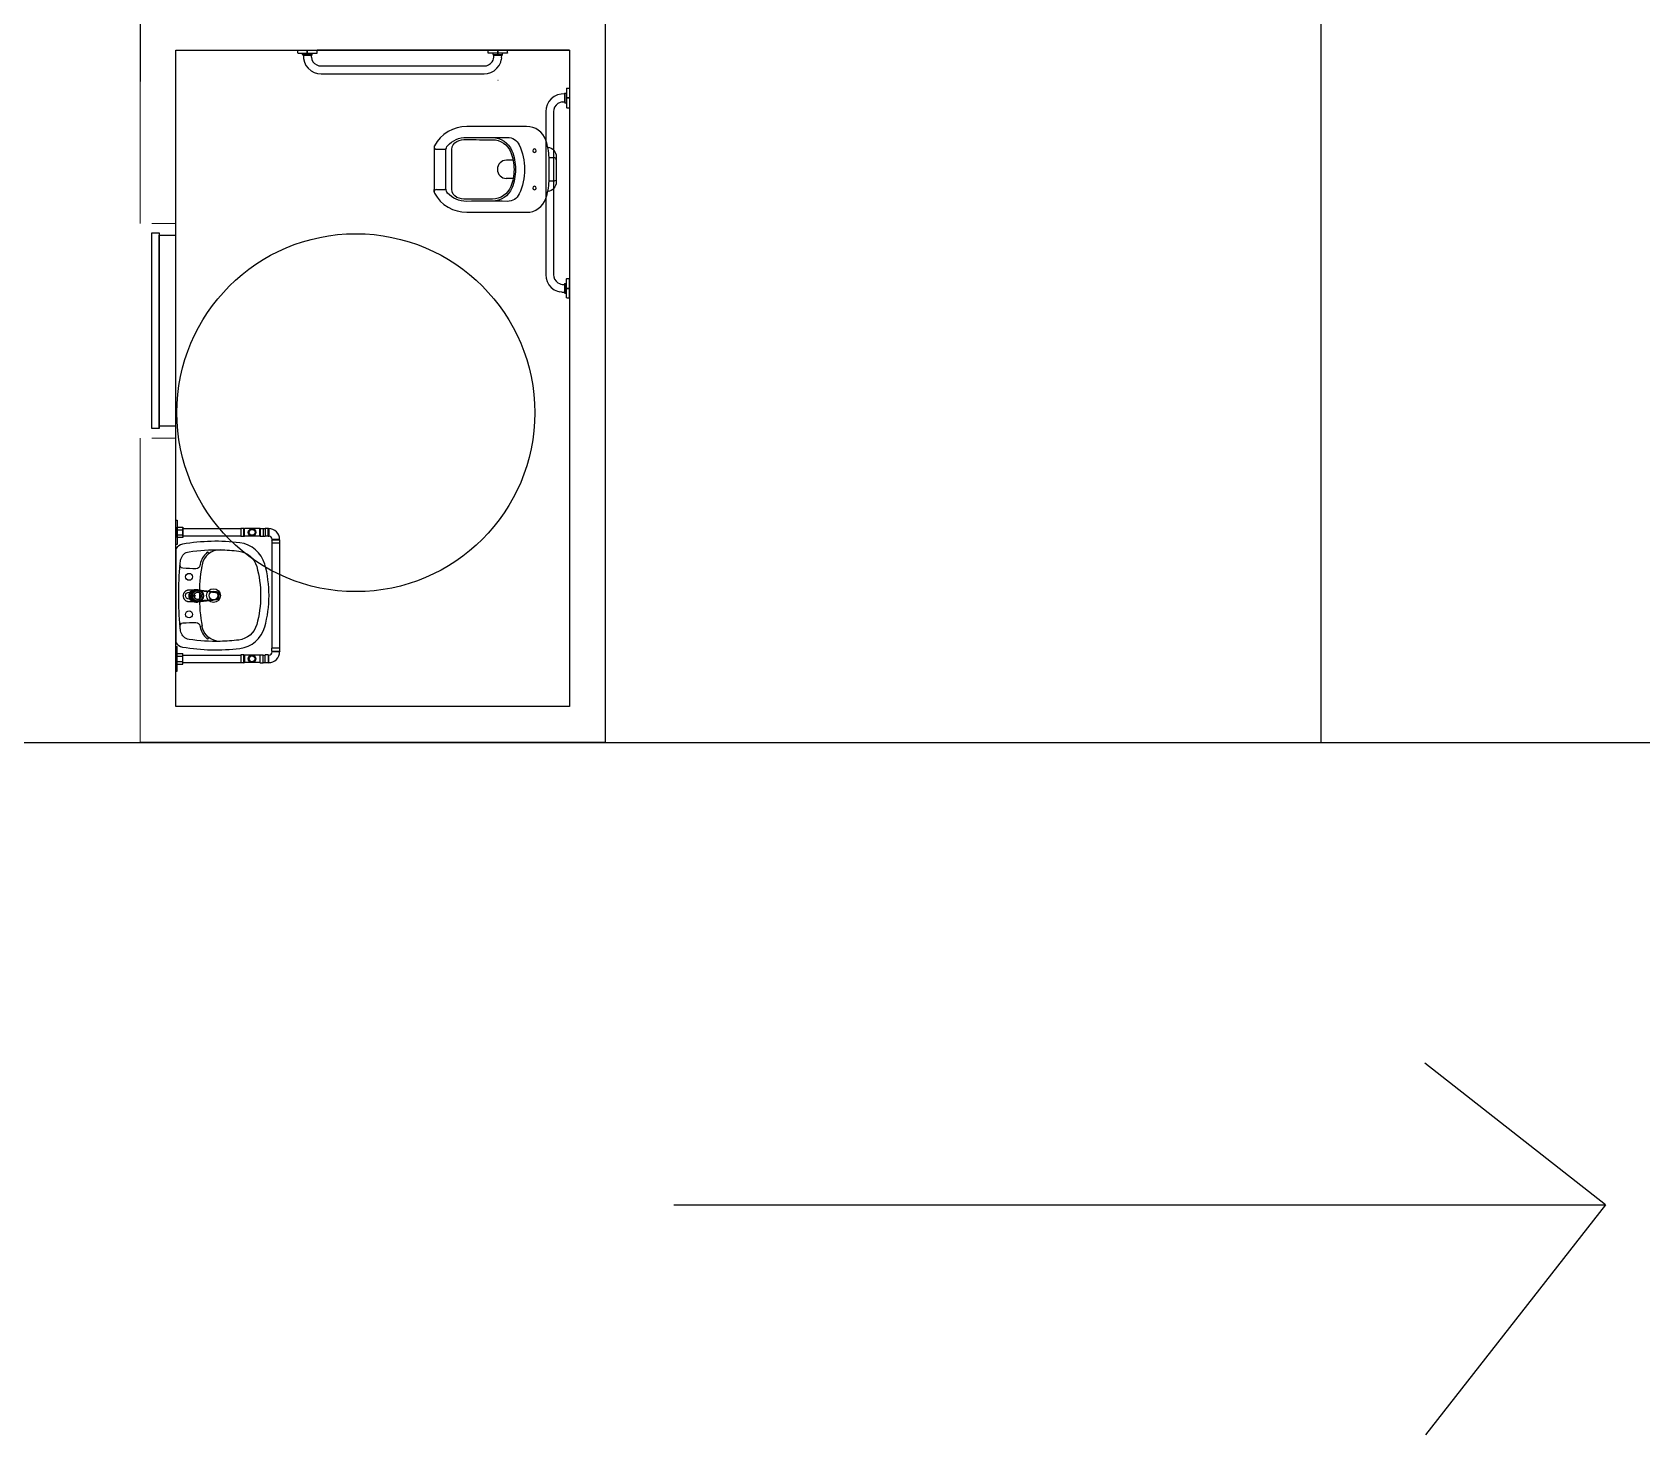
# Model space of a CAD drawing. Header units: inches. Extents: x -55 to 600, y -103 to 167.
# Drawn here: x 319.07 to 325.81, y 54.2 to 60.07 of the extents above; entities that cross this region are included whole.
import ezdxf

# ---------------------------------------------------------------- set-up
doc = ezdxf.new("R2010")
doc.units = ezdxf.units.IN
doc.header["$MEASUREMENT"] = 0
doc.linetypes.add('CONTINU', pattern=[0])
doc.layers.add('01', color=7, linetype='Continuous')

msp = doc.modelspace()

# ---------------------------------------------------------------- linework, layer by layer
for p, q in [((324.4672, 57.0985), (324.4672, 63.0509)), ((319.5172, 60.2809), (319.5172, 59.8685)), ((321.4672, 60.2809), (321.4672, 59.8685)), ((319.6672, 59.9997), (321.3172, 59.9997)), ((321.4672, 59.9997), (321.4674, 59.9997)), ((321.4672, 59.8685), (321.4672, 57.0985)), ((321.3172, 59.7185), (321.3172, 57.2485)), ((321.3172, 59.7185), (321.3172, 59.4685)), ((316.4707, 57.0985), (335.3284, 57.0985)), ((321.4672, 57.0985), (319.5172, 57.0985)), ((325.6596, 55.1605), (324.9019, 55.7539)), ((321.754, 55.1605), (325.6596, 55.1605)), ((325.6596, 55.1605), (324.9045, 54.1964))]:
    msp.add_line(p, q)
at = {"color": 0}
for p, q in [((319.6732, 57.9895), (319.6972, 57.9895)), ((319.6732, 57.9676), (319.6972, 57.9676)), ((319.9524, 57.9951), (319.9549, 57.9944)), ((319.9524, 57.9951), (319.9524, 57.962)), ((319.9525, 57.962), (319.9549, 57.9627)), ((320.0188, 57.9944), (319.9549, 57.9944)), ((319.9549, 57.9627), (319.9549, 57.9944)), ((320.0188, 57.9627), (319.9549, 57.9627)), ((320.0214, 57.9951), (320.0188, 57.9944)), ((320.0188, 57.9627), (320.0188, 57.9944)), ((320.0214, 57.962), (320.0188, 57.9627)), ((320.0214, 57.9951), (320.0334, 57.9951)), ((320.0214, 57.9951), (320.0214, 57.962)), ((320.0214, 57.962), (320.0334, 57.962)), ((320.0334, 57.9951), (320.0334, 57.962)), ((320.0334, 57.9944), (320.0424, 57.9944)), ((320.0334, 57.9627), (320.0424, 57.9627)), ((320.0424, 57.9951), (320.0424, 57.962)), ((320.0544, 57.9951), (320.0424, 57.9951)), ((320.0544, 57.962), (320.0424, 57.962)), ((320.0544, 57.962), (320.0544, 57.9951)), ((320.0544, 57.9951), (320.0569, 57.9944)), ((320.0544, 57.962), (320.0569, 57.9627)), ((320.0569, 57.9944), (320.0569, 57.9627)), ((320.0698, 57.9465), (320.0705, 57.9491)), ((320.1023, 57.9491), (320.0705, 57.9491)), ((320.1029, 57.9465), (320.1023, 57.9491)), ((319.6672, 57.5), (319.6732, 57.5)), ((319.6732, 57.397), (319.6732, 57.5)), ((320.1029, 57.4925), (320.0698, 57.4925)), ((320.0698, 57.4805), (320.0698, 57.4925)), ((320.0698, 57.4805), (320.1029, 57.4805)), ((320.0698, 57.4805), (320.0705, 57.478)), ((320.1023, 57.478), (320.0705, 57.478)), ((320.1029, 57.4805), (320.1023, 57.478)), ((320.1029, 57.4805), (320.1029, 57.4925)), ((319.6732, 57.4704), (319.6972, 57.4704)), ((319.6732, 57.4595), (319.6972, 57.4595)), ((319.6732, 57.4376), (319.6972, 57.4376)), ((319.6732, 57.4267), (319.6972, 57.4267)), ((319.6972, 57.4267), (319.6972, 57.4704)), ((319.6972, 57.4644), (319.9404, 57.4644)), ((319.6972, 57.4327), (319.9404, 57.4327)), ((319.9524, 57.4651), (319.9404, 57.4651)), ((319.9404, 57.4651), (319.9404, 57.432)), ((319.9524, 57.432), (319.9404, 57.432)), ((319.9524, 57.432), (319.9524, 57.4651)), ((319.9524, 57.432), (319.9549, 57.4327)), ((319.9525, 57.4651), (319.9549, 57.4644)), ((319.9549, 57.4644), (319.9549, 57.4327)), ((320.0188, 57.4644), (319.9549, 57.4644)), ((320.0188, 57.4327), (319.9549, 57.4327)), ((320.0214, 57.4651), (320.0188, 57.4644)), ((320.0188, 57.4644), (320.0188, 57.4327)), ((320.0214, 57.432), (320.0188, 57.4327)), ((320.0214, 57.432), (320.0214, 57.4651)), ((320.0214, 57.4651), (320.0334, 57.4651)), ((320.0214, 57.432), (320.0334, 57.432)), ((320.0334, 57.432), (320.0334, 57.4651)), ((320.0334, 57.4644), (320.0424, 57.4644)), ((320.0334, 57.4327), (320.0424, 57.4327)), ((320.0424, 57.432), (320.0424, 57.4651)), ((320.0544, 57.4651), (320.0424, 57.4651)), ((320.0544, 57.432), (320.0424, 57.432)), ((320.0544, 57.4651), (320.0544, 57.432)), ((320.0544, 57.4651), (320.0569, 57.4644)), ((320.0544, 57.432), (320.0569, 57.4327)), ((320.0569, 57.4327), (320.0569, 57.4644)), ((319.6672, 57.397), (319.6732, 57.397))]:
    msp.add_line(p, q, dxfattribs=at)
at = {"ltscale": 3}
msp.add_line((319.6672, 57.5), (319.6672, 57.397), dxfattribs=at)
at = {"linetype": 'CONTINU'}
for points in [[(320.1783, 59.9997), (320.2595, 59.9997)], [(320.1783, 59.9886), (320.1783, 59.9997)], [(320.1783, 59.9886), (320.1785, 59.9875)], [(320.1785, 59.9875), (320.1793, 59.9868)], [(320.1793, 59.9868), (320.1803, 59.9865)], [(320.1803, 59.9865), (320.2173, 59.9865)], [(320.1988, 59.9807), (320.1988, 59.9865)], [(320.1988, 59.9807), (320.2386, 59.9807)], [(320.1988, 59.9807), (320.1991, 59.9796)], [(320.1991, 59.9796), (320.1998, 59.9789)], [(320.1998, 59.9789), (320.2009, 59.9786)], [(320.2009, 59.9786), (320.2366, 59.9786)], [(320.2022, 59.9786), (320.2027, 59.9641)], [(320.2173, 59.9865), (320.2173, 59.9997)], [(320.2173, 59.9967), (320.2189, 59.9967)], [(320.2189, 59.9865), (320.2189, 59.9997)], [(320.2189, 59.9865), (320.2575, 59.9865)], [(320.2352, 59.9694), (320.2352, 59.9786)], [(320.2366, 59.9786), (320.2376, 59.9789)], [(320.2376, 59.9789), (320.2383, 59.9796)], [(320.2383, 59.9796), (320.2386, 59.9807)], [(320.2386, 59.9807), (320.2386, 59.9865)], [(320.2575, 59.9865), (320.2585, 59.9868)], [(320.2585, 59.9868), (320.2592, 59.9875)], [(320.2592, 59.9875), (320.2595, 59.9886)], [(321.3172, 59.9997), (320.2595, 59.9997)], [(320.2595, 59.9886), (320.2595, 59.9997)], [(320.9759, 59.9886), (320.9759, 59.9997)], [(320.9761, 59.9875), (320.9759, 59.9886)], [(320.9769, 59.9868), (320.9761, 59.9875)], [(320.9779, 59.9865), (320.9769, 59.9868)], [(321.0165, 59.9865), (320.9779, 59.9865)], [(320.9967, 59.9807), (320.9967, 59.9865)], [(320.9967, 59.9807), (321.0365, 59.9807)], [(320.9967, 59.9807), (320.997, 59.9796)], [(320.997, 59.9796), (320.9977, 59.9789)], [(320.9977, 59.9789), (320.9988, 59.9786)], [(320.9988, 59.9786), (321.0345, 59.9786)], [(321.0002, 59.9694), (321.0002, 59.9786)], [(321.0165, 59.9807), (321.0165, 59.9997)], [(321.018, 59.9967), (321.0165, 59.9967)], [(321.018, 59.9807), (321.018, 59.9997)], [(321.0551, 59.9865), (321.018, 59.9865)], [(321.0328, 59.9679), (321.0331, 59.9786)], [(321.0345, 59.9786), (321.0355, 59.9789)], [(321.0355, 59.9789), (321.0362, 59.9796)], [(321.0362, 59.9796), (321.0365, 59.9807)], [(321.0365, 59.9807), (321.0365, 59.9865)], [(321.0561, 59.9868), (321.0551, 59.9865)], [(321.0568, 59.9875), (321.0561, 59.9868)], [(321.0571, 59.9886), (321.0568, 59.9875)], [(321.0571, 59.9886), (321.0571, 59.9997)], [(320.2027, 59.9641), (320.2062, 59.9496)], [(320.2062, 59.9496), (320.2127, 59.9358)], [(320.2127, 59.9358), (320.2221, 59.9234)], [(320.2221, 59.9234), (320.2339, 59.9133)], [(320.2339, 59.9133), (320.2472, 59.906)], [(320.2352, 59.9694), (320.2374, 59.96)], [(320.2374, 59.96), (320.2421, 59.9509)], [(320.2421, 59.9509), (320.2491, 59.9432)], [(320.2472, 59.906), (320.2614, 59.9016)], [(320.2491, 59.9432), (320.2576, 59.9375)], [(320.2576, 59.9375), (320.2667, 59.9342)], [(320.2667, 59.9342), (320.2758, 59.9332)], [(320.2758, 59.9332), (320.9595, 59.9332)], [(320.9595, 59.9332), (320.9687, 59.9342)], [(320.9687, 59.9342), (320.9778, 59.9375)], [(320.974, 59.9016), (320.9881, 59.906)], [(320.9778, 59.9375), (320.9862, 59.9432)], [(320.9862, 59.9432), (320.9932, 59.9509)], [(320.9881, 59.906), (321.0015, 59.9133)], [(321.0015, 59.9133), (321.0133, 59.9234)], [(321.0133, 59.9234), (321.0227, 59.9358)], [(321.0227, 59.9358), (321.0292, 59.9496)], [(321.0292, 59.9496), (321.0315, 59.9593)], [(320.2614, 59.9016), (320.2758, 59.9002)], [(320.2758, 59.9002), (320.9595, 59.9002)], [(320.9595, 59.9002), (320.974, 59.9016)], [(321.018, 59.8716), (321.0165, 59.8716)], [(321.3043, 59.8386), (321.304, 59.8376)], [(321.3051, 59.8394), (321.3043, 59.8386)], [(321.3061, 59.8396), (321.3051, 59.8394)], [(321.3061, 59.8396), (321.3172, 59.8396)], [(321.3172, 59.8396), (321.3172, 59.7584)], [(321.2308, 59.784), (321.2235, 59.7707)], [(321.241, 59.7958), (321.2308, 59.784)], [(321.2533, 59.8052), (321.241, 59.7958)], [(321.2671, 59.8117), (321.2533, 59.8052)], [(321.2684, 59.7757), (321.2607, 59.7688)], [(321.2816, 59.8152), (321.2671, 59.8117)], [(321.2775, 59.7805), (321.2684, 59.7757)], [(321.2869, 59.7827), (321.2775, 59.7805)], [(321.2961, 59.8157), (321.2816, 59.8152)], [(321.2869, 59.7827), (321.2961, 59.7827)], [(321.2964, 59.8181), (321.2961, 59.817)], [(321.2961, 59.817), (321.2961, 59.7813)], [(321.2961, 59.7813), (321.2964, 59.7803)], [(321.2972, 59.8188), (321.2964, 59.8181)], [(321.2964, 59.7803), (321.2972, 59.7795)], [(321.2982, 59.8191), (321.2972, 59.8188)], [(321.2972, 59.7795), (321.2982, 59.7793)], [(321.2982, 59.8191), (321.2982, 59.7793)], [(321.2982, 59.8191), (321.304, 59.8191)], [(321.2982, 59.7793), (321.304, 59.7793)], [(321.304, 59.8376), (321.304, 59.8005)], [(321.304, 59.8005), (321.3172, 59.8005)], [(321.304, 59.799), (321.304, 59.7604)], [(321.304, 59.799), (321.3172, 59.799)], [(321.3142, 59.8005), (321.3142, 59.799)], [(321.2191, 59.7565), (321.2177, 59.742)], [(321.2177, 59.742), (321.2177, 59.0584)], [(321.2235, 59.7707), (321.2191, 59.7565)], [(321.2518, 59.7512), (321.2507, 59.742)], [(321.2507, 59.742), (321.2507, 59.0584)], [(321.255, 59.7603), (321.2518, 59.7512)], [(321.2607, 59.7688), (321.255, 59.7603)], [(321.304, 59.7604), (321.3043, 59.7594)], [(321.3043, 59.7594), (321.3051, 59.7587)], [(321.3051, 59.7587), (321.3061, 59.7584)], [(321.3061, 59.7584), (321.3172, 59.7584)], [(321.2177, 59.0584), (321.2191, 59.0439)], [(321.2191, 59.0439), (321.2235, 59.0298)], [(321.2235, 59.0298), (321.2308, 59.0164)], [(321.2507, 59.0584), (321.2518, 59.0492)], [(321.2518, 59.0492), (321.255, 59.0401)], [(321.255, 59.0401), (321.2607, 59.0317)], [(321.2607, 59.0317), (321.2684, 59.0247)], [(321.304, 59.04), (321.3043, 59.041)], [(321.304, 59.0014), (321.304, 59.04)], [(321.3043, 59.041), (321.3051, 59.0417)], [(321.3051, 59.0417), (321.3061, 59.042)], [(321.3061, 59.042), (321.3172, 59.042)], [(321.3172, 58.9608), (321.3172, 59.042)], [(321.2308, 59.0164), (321.241, 59.0046)], [(321.241, 59.0046), (321.2533, 58.9952)], [(321.2533, 58.9952), (321.2671, 58.9887)], [(321.2671, 58.9887), (321.2768, 58.9864)], [(321.2854, 58.9851), (321.2961, 58.9847)], [(321.2869, 59.0177), (321.2961, 59.0177)], [(321.2964, 59.0202), (321.2961, 59.0191)], [(321.2961, 59.0191), (321.2961, 58.9834)], [(321.2961, 58.9834), (321.2964, 58.9824)], [(321.2972, 59.0209), (321.2964, 59.0202)], [(321.2964, 58.9824), (321.2972, 58.9816)], [(321.2982, 59.0212), (321.2972, 59.0209)], [(321.2972, 58.9816), (321.2982, 58.9814)], [(321.2982, 59.0212), (321.2982, 58.9814)], [(321.2982, 59.0212), (321.304, 59.0212)], [(321.2982, 58.9814), (321.304, 58.9814)], [(321.304, 59.0014), (321.3172, 59.0014)], [(321.304, 58.9628), (321.304, 58.9999)], [(321.304, 58.9999), (321.3172, 58.9999)], [(321.3043, 58.9618), (321.304, 58.9628)], [(321.3051, 58.9611), (321.3043, 58.9618)], [(321.3142, 58.9999), (321.3142, 59.0014)], [(321.3061, 58.9608), (321.3051, 58.9611)], [(321.3061, 58.9608), (321.3172, 58.9608)], [(319.7557, 57.6867), (319.7268, 57.6867), (319.7214, 57.6868), (319.7209, 57.6868), (319.7161, 57.688), (319.7158, 57.6881), (319.7115, 57.6901), (319.7113, 57.6902), (319.708, 57.6925), (319.7071, 57.6934), (319.7053, 57.6952), (319.7035, 57.6973), (319.7031, 57.6979), (319.7014, 57.7008), (319.7009, 57.7019), (319.7002, 57.7036), (319.6993, 57.7066), (319.6992, 57.707), (319.6988, 57.7095), (319.6986, 57.7125), (319.6988, 57.7154), (319.6992, 57.7179), (319.6993, 57.7184), (319.7002, 57.7213), (319.7009, 57.723), (319.7014, 57.7242), (319.7031, 57.727), (319.7035, 57.7277), (319.7053, 57.7298), (319.7071, 57.7316), (319.708, 57.7325), (319.7113, 57.7348), (319.7115, 57.7349), (319.7158, 57.7369), (319.7161, 57.737), (319.7209, 57.7382), (319.7214, 57.7382), (319.7268, 57.7383), (319.7557, 57.7383)], [(319.7492, 57.6867), (319.7494, 57.6867), (319.7489, 57.6867), (319.7473, 57.6866), (319.7458, 57.6866), (319.7444, 57.6867), (319.7438, 57.6868), (319.7427, 57.6869), (319.7412, 57.6873), (319.7401, 57.6876), (319.7398, 57.6877), (319.739, 57.688), (319.7384, 57.6882), (319.7371, 57.6888), (319.736, 57.6893), (319.7358, 57.6894), (319.7347, 57.6901), (319.7345, 57.6902), (319.7337, 57.6908), (319.7323, 57.6918), (319.7316, 57.6924), (319.7306, 57.6934), (319.7298, 57.6942), (319.7291, 57.695), (319.7282, 57.6961), (319.7274, 57.6973), (319.7269, 57.6981), (319.7265, 57.6988), (319.7258, 57.7), (319.7249, 57.7019), (319.7248, 57.7021), (319.7245, 57.703), (319.7241, 57.7041), (319.7235, 57.7062), (319.7234, 57.707), (319.7233, 57.7076), (319.7231, 57.7083), (319.7229, 57.7104), (319.7228, 57.7125), (319.7229, 57.7146), (319.7231, 57.7167), (319.7233, 57.7173), (319.7234, 57.7179), (319.7235, 57.7188), (319.7241, 57.7209), (319.7245, 57.722), (319.7248, 57.7229), (319.7249, 57.723), (319.7258, 57.7249), (319.7265, 57.7262), (319.7269, 57.7269), (319.7274, 57.7277), (319.7282, 57.7289), (319.7291, 57.73), (319.7298, 57.7308), (319.7306, 57.7316), (319.7316, 57.7325), (319.7323, 57.7331), (319.7337, 57.7342), (319.7345, 57.7348), (319.7347, 57.7349), (319.7358, 57.7356), (319.736, 57.7356), (319.7371, 57.7362), (319.7384, 57.7368), (319.739, 57.737), (319.7398, 57.7373), (319.7401, 57.7374), (319.7412, 57.7377), (319.7427, 57.738), (319.7438, 57.7382), (319.7444, 57.7383), (319.7458, 57.7384), (319.7473, 57.7384), (319.7489, 57.7383), (319.7492, 57.7383), (319.7492, 57.7383)], [(319.7346, 57.7314), (319.7346, 57.7314), (319.7342, 57.7311), (319.732, 57.7291), (319.7319, 57.729), (319.7301, 57.7268), (319.7296, 57.7262), (319.7291, 57.7255), (319.7285, 57.7245), (319.7278, 57.7231), (319.7274, 57.7222), (319.727, 57.7214), (319.7265, 57.7198), (319.7264, 57.7197), (319.7258, 57.7174), (319.7258, 57.717), (319.7256, 57.7161), (319.7255, 57.715), (319.7253, 57.7125), (319.7255, 57.71), (319.7256, 57.7088), (319.7258, 57.7079), (319.7258, 57.7075), (319.7264, 57.7053), (319.7265, 57.7052), (319.727, 57.7036), (319.7274, 57.7028), (319.7278, 57.7019), (319.7285, 57.7004), (319.7291, 57.6995), (319.7296, 57.6988), (319.7301, 57.6981), (319.7319, 57.696), (319.732, 57.6959), (319.7342, 57.6939), (319.7346, 57.6936), (319.7346, 57.6936)], [(319.7592, 57.6972), (319.7571, 57.6974), (319.7563, 57.6975), (319.7551, 57.6978), (319.7535, 57.6984), (319.7532, 57.6985), (319.7515, 57.6995), (319.751, 57.6998), (319.7499, 57.7006), (319.7488, 57.7017), (319.7485, 57.702), (319.7473, 57.7035), (319.747, 57.704), (319.7463, 57.7051), (319.7456, 57.7066), (319.7455, 57.7069), (319.7449, 57.7087), (319.7448, 57.7095), (319.7446, 57.7106), (319.7445, 57.7125), (319.7446, 57.7146), (319.7448, 57.7155), (319.7451, 57.7167), (319.7456, 57.7183), (319.7457, 57.7186), (319.7466, 57.7204), (319.747, 57.721), (319.7478, 57.7221), (319.7488, 57.7233), (319.7491, 57.7236), (319.7505, 57.7248), (319.751, 57.7252), (319.7521, 57.7259), (319.7535, 57.7266), (319.7538, 57.7267), (319.7555, 57.7273), (319.7563, 57.7275), (319.7573, 57.7276), (319.7592, 57.7278)], [(319.7489, 57.7119), (319.7488, 57.7118), (319.7487, 57.7115), (319.7485, 57.7114), (319.7484, 57.7112), (319.7482, 57.7111), (319.748, 57.711), (319.7479, 57.711), (319.7477, 57.7109), (319.7475, 57.7109), (319.7472, 57.7109), (319.747, 57.711), (319.7469, 57.711), (319.7468, 57.7111), (319.7466, 57.7112), (319.7464, 57.7114), (319.7462, 57.7115), (319.7461, 57.7118), (319.746, 57.7119), (319.746, 57.712), (319.7459, 57.7122), (319.7459, 57.7125), (319.7459, 57.7127), (319.746, 57.713), (319.746, 57.7131), (319.7461, 57.7132), (319.7462, 57.7134), (319.7464, 57.7136), (319.7466, 57.7138), (319.7468, 57.7139), (319.7469, 57.714), (319.747, 57.714), (319.7472, 57.7141), (319.7475, 57.7141), (319.7477, 57.7141), (319.7479, 57.714), (319.748, 57.714), (319.7482, 57.7139), (319.7484, 57.7138), (319.7485, 57.7136), (319.7487, 57.7134), (319.7488, 57.7132), (319.7489, 57.7131), (319.7489, 57.713), (319.749, 57.7127), (319.749, 57.7125), (319.749, 57.7122), (319.7489, 57.712)], [(319.7517, 57.7384), (319.7579, 57.7384)], [(319.7517, 57.6866), (319.7579, 57.6866)], [(319.7583, 57.7278), (319.7583, 57.7278), (319.7592, 57.7278), (319.7612, 57.7276), (319.762, 57.7275), (319.7632, 57.7272), (319.7648, 57.7266), (319.7651, 57.7265), (319.7668, 57.7255), (319.7673, 57.7252), (319.7684, 57.7243), (319.7695, 57.7233), (319.7698, 57.723), (319.771, 57.7215), (319.7714, 57.721), (319.772, 57.7198), (319.7727, 57.7183), (319.7728, 57.7181), (319.7734, 57.7162), (319.7735, 57.7155), (319.7737, 57.7144), (319.7738, 57.7125), (319.7737, 57.7104), (319.7735, 57.7095), (319.7733, 57.7083), (319.7727, 57.7066), (319.7726, 57.7063), (319.7717, 57.7045), (319.7714, 57.704), (319.7706, 57.7029), (319.7695, 57.7017), (319.7693, 57.7014), (319.7678, 57.7002), (319.7673, 57.6998), (319.7662, 57.6991), (319.7648, 57.6984), (319.7645, 57.6983), (319.7628, 57.6977), (319.762, 57.6975), (319.761, 57.6973), (319.7592, 57.6972)], [(319.7592, 57.6972), (319.7583, 57.6972), (319.7583, 57.6971)], [(319.7709, 57.7109), (319.7706, 57.7109), (319.7704, 57.711), (319.7703, 57.711), (319.7702, 57.7111), (319.7699, 57.7112), (319.7698, 57.7114), (319.7696, 57.7115), (319.7695, 57.7118), (319.7694, 57.7119), (319.7694, 57.712), (319.7693, 57.7122), (319.7693, 57.7125), (319.7693, 57.7127), (319.7694, 57.713), (319.7694, 57.7131), (319.7695, 57.7132), (319.7696, 57.7134), (319.7698, 57.7136), (319.7699, 57.7138), (319.7702, 57.7139), (319.7703, 57.714), (319.7704, 57.714), (319.7706, 57.7141), (319.7709, 57.7141), (319.7711, 57.7141), (319.7713, 57.714), (319.7714, 57.714), (319.7716, 57.7139), (319.7718, 57.7138), (319.7719, 57.7136), (319.7721, 57.7134), (319.7722, 57.7132), (319.7723, 57.7131), (319.7723, 57.713), (319.7724, 57.7127), (319.7724, 57.7125), (319.7724, 57.7122), (319.7723, 57.712), (319.7723, 57.7119), (319.7722, 57.7118), (319.7721, 57.7115), (319.7719, 57.7114), (319.7718, 57.7112), (319.7716, 57.7111)], [(319.7714, 57.711), (319.7713, 57.711), (319.7711, 57.7109)], [(319.7802, 57.733), (319.7793, 57.733), (319.7785, 57.733), (319.7784, 57.733), (319.7778, 57.7331), (319.7772, 57.7331), (319.7768, 57.7331), (319.7723, 57.7337)], [(319.7723, 57.6913), (319.7768, 57.6919), (319.7772, 57.6919), (319.7778, 57.6919), (319.7784, 57.6919), (319.779, 57.692), (319.7796, 57.692), (319.7802, 57.692)], [(319.7756, 57.7307), (319.7757, 57.7309)], [(319.7764, 57.7351), (319.7778, 57.7349), (319.7792, 57.7348), (319.7799, 57.7347), (319.7813, 57.7345), (319.7828, 57.7343), (319.7872, 57.7338), (319.7917, 57.7333), (319.7962, 57.7328), (319.7984, 57.7326), (319.8007, 57.7323), (319.8029, 57.7321), (319.8052, 57.7318), (319.8096, 57.7313), (319.8135, 57.7309), (319.8158, 57.7306), (319.8181, 57.7304), (319.8205, 57.7302), (319.8228, 57.73)], [(319.7764, 57.6899), (319.7778, 57.6901), (319.7792, 57.6902), (319.7799, 57.6903), (319.7813, 57.6905), (319.7828, 57.6906), (319.7872, 57.6911), (319.7917, 57.6916), (319.7962, 57.6921), (319.7984, 57.6924), (319.8007, 57.6927), (319.8029, 57.6929), (319.8052, 57.6932), (319.8096, 57.6937), (319.8135, 57.6941), (319.8158, 57.6943), (319.8181, 57.6946), (319.8205, 57.6948), (319.8228, 57.695)], [(319.7782, 57.7276), (319.7782, 57.7276)], [(319.7809, 57.733), (319.7815, 57.733), (319.7822, 57.7329), (319.7856, 57.7325), (319.7891, 57.7322), (319.7956, 57.7314), (319.7994, 57.731)], [(319.7994, 57.694), (319.7956, 57.6936), (319.7925, 57.6932), (319.7856, 57.6924), (319.7822, 57.692), (319.7815, 57.692), (319.7809, 57.692)], [(319.8165, 57.7289), (319.8204, 57.7285), (319.8225, 57.7282), (319.8242, 57.728), (319.8262, 57.7278), (319.8281, 57.7276), (319.8301, 57.7274), (319.832, 57.7272), (319.834, 57.727), (319.836, 57.7268), (319.8366, 57.7267), (319.8372, 57.7266), (319.8377, 57.7265), (319.8383, 57.7264)], [(319.8184, 57.6963), (319.8225, 57.6967), (319.8242, 57.697), (319.8262, 57.6972), (319.8281, 57.6974), (319.8301, 57.6976), (319.832, 57.6978), (319.834, 57.698), (319.836, 57.6982), (319.8366, 57.6982), (319.8372, 57.6983), (319.8377, 57.6985), (319.8383, 57.6986)], [(319.8429, 57.6973), (319.8421, 57.697), (319.8412, 57.6968), (319.8404, 57.6967), (319.8396, 57.6966), (319.8378, 57.6964), (319.836, 57.6963), (319.8342, 57.6961), (319.8324, 57.6959), (319.83, 57.6957), (319.8276, 57.6955)], [(319.8429, 57.7277), (319.8421, 57.728), (319.8412, 57.7282), (319.8404, 57.7283), (319.8396, 57.7284), (319.8378, 57.7286), (319.836, 57.7287), (319.8342, 57.7289), (319.8324, 57.7291), (319.83, 57.7293)], [(319.8392, 57.726), (319.8397, 57.7258), (319.8401, 57.7256), (319.8405, 57.7254), (319.8409, 57.7252), (319.841, 57.7251), (319.8414, 57.7249), (319.8419, 57.7245), (319.8424, 57.7241), (319.8428, 57.7237), (319.843, 57.7235), (319.8432, 57.7234), (319.8435, 57.723), (319.8437, 57.7228), (319.8439, 57.7226), (319.8442, 57.7222), (319.8444, 57.7218), (319.8447, 57.7214), (319.845, 57.7209), (319.8452, 57.7204)], [(319.8452, 57.7046), (319.845, 57.7041), (319.8447, 57.7036), (319.8444, 57.7032), (319.8442, 57.7028), (319.8439, 57.7024), (319.8437, 57.7022), (319.8435, 57.702), (319.8432, 57.7016), (319.843, 57.7015), (319.8428, 57.7012), (319.8424, 57.7009), (319.8419, 57.7005), (319.8414, 57.7001), (319.841, 57.6998), (319.8409, 57.6998), (319.8405, 57.6996), (319.8401, 57.6994), (319.8397, 57.6991), (319.8392, 57.699)], [(319.8518, 57.717), (319.8517, 57.7173), (319.8517, 57.7176), (319.8516, 57.7179), (319.8514, 57.7188), (319.8512, 57.7197), (319.851, 57.7202), (319.8509, 57.7205), (319.8506, 57.7212), (319.8505, 57.7213), (319.8501, 57.7221), (319.8496, 57.7228), (319.8493, 57.7232), (319.8491, 57.7235), (319.8488, 57.7238), (319.8485, 57.7241), (319.8479, 57.7247), (319.8472, 57.7253), (319.8468, 57.7256), (319.8466, 57.7258), (319.8464, 57.7259), (319.8459, 57.7262), (319.8452, 57.7266), (319.8445, 57.727), (319.8437, 57.7274)], [(319.8514, 57.7188), (319.8517, 57.7179), (319.8518, 57.717), (319.8519, 57.7162), (319.8519, 57.7153), (319.8519, 57.7144), (319.8519, 57.7134), (319.8519, 57.7125), (319.8519, 57.7115), (319.8519, 57.7106), (319.8519, 57.7097), (319.8519, 57.7088), (319.8518, 57.708), (319.8517, 57.7071), (319.8514, 57.7062), (319.8512, 57.7053), (319.851, 57.7048), (319.8509, 57.7045), (319.8506, 57.7038), (319.8505, 57.7037), (319.8501, 57.7029), (319.8496, 57.7022), (319.8493, 57.7018), (319.8491, 57.7015), (319.8488, 57.7011), (319.8485, 57.7008), (319.8479, 57.7002), (319.8472, 57.6997), (319.8468, 57.6994), (319.8466, 57.6992), (319.8464, 57.6991), (319.8459, 57.6988), (319.8452, 57.6983), (319.8445, 57.698), (319.8437, 57.6976)], [(319.8458, 57.7062), (319.846, 57.7067), (319.846, 57.7069), (319.8461, 57.7072), (319.8462, 57.7077), (319.8463, 57.7082), (319.8463, 57.7087), (319.8464, 57.709), (319.8464, 57.7095), (319.8464, 57.7099), (319.8464, 57.7102), (319.8464, 57.7106), (319.8464, 57.7117), (319.8464, 57.7125), (319.8464, 57.7129), (319.8464, 57.7138), (319.8464, 57.7144), (319.8464, 57.7147), (319.8464, 57.7151), (319.8464, 57.7155), (319.8464, 57.7159), (319.8463, 57.7163), (319.8463, 57.7168), (319.8462, 57.7173), (319.8461, 57.7178), (319.846, 57.718), (319.846, 57.7183), (319.8458, 57.7188)], [(319.8518, 57.708), (319.8517, 57.7077), (319.8517, 57.7074), (319.8516, 57.7071), (319.8514, 57.7062)], [(319.8518, 57.7162), (319.8518, 57.7159), (319.8519, 57.7154), (319.8519, 57.7148), (319.8519, 57.714), (319.8519, 57.7133), (319.8519, 57.7125), (319.8519, 57.711), (319.8519, 57.7102), (319.8519, 57.7096), (319.8519, 57.7092), (319.8518, 57.7087)]]:
    msp.add_lwpolyline(points, dxfattribs=at)
at = {"linetype": 'Continuous'}
for points in [[(320.9932, 59.9509), (320.9969, 59.9574)], [(320.9969, 59.9574), (320.9993, 59.9636)], [(320.9993, 59.9636), (321.0002, 59.9694)], [(321.0328, 59.9679), (321.0315, 59.9593)], [(321.2684, 59.0247), (321.2749, 59.021)], [(321.2749, 59.021), (321.2811, 59.0186)], [(321.2854, 58.9851), (321.2768, 58.9864)], [(321.2811, 59.0186), (321.2869, 59.0177)]]:
    msp.add_lwpolyline(points, dxfattribs=at)
at = {"color": 0}
for points in [[(319.6672, 58.03), (319.6732, 58.03), (319.6732, 57.927), (319.6672, 57.927)], [(319.6972, 57.9567), (319.6732, 57.9567), (319.6732, 58.0004), (319.6972, 58.0004)]]:
    msp.add_lwpolyline(points, close=True, dxfattribs=at)
at = {"ltscale": 3}
for points in [[(319.9404, 57.9627), (319.6972, 57.9627), (319.6972, 57.9944), (319.9404, 57.9944)], [(319.9524, 57.9951), (319.9404, 57.9951), (319.9404, 57.962), (319.9524, 57.962)], [(320.1022, 57.4925), (320.0705, 57.4925), (320.0705, 57.9346), (320.1022, 57.9346)]]:
    msp.add_lwpolyline(points, close=True, dxfattribs=at)
for points in [[(319.6958, 57.9291, 0.219089), (319.6672, 57.9095), (319.6672, 57.7135), (319.6672, 57.5176, 0.219089), (319.6958, 57.498)], [(319.8036, 57.8879, 1.00211), (319.7978, 57.8938, 0.174065), (319.7691, 57.8445, 0.001782), (319.7682, 57.8397, -0.366077), (319.7518, 57.826, -0.016844), (319.6961, 57.8284, -0.414698), (319.6846, 57.8417)], [(319.6962, 57.498, 0.072907), (319.9355, 57.4921, 0.3044), (320.0403, 57.5824, 0.067106), (320.0579, 57.7135, 0.067106), (320.0403, 57.8447, 0.3044), (319.9355, 57.935, 0.072907), (319.6962, 57.9291)], [(319.8538, 57.9053, 0.368026), (319.7772, 57.843, 0.004431), (319.7752, 57.8313)], [(319.7758, 57.8353, 0.045632), (319.7661, 57.7135, 0.048033), (319.777, 57.5855)], [(319.6846, 57.5854, -0.414698), (319.6961, 57.5987, -0.016843), (319.7518, 57.601, -0.366077), (319.7682, 57.5874, 0.001782), (319.7691, 57.5826, 0.174065), (319.7978, 57.5333, 1.00211), (319.8036, 57.5392)], [(319.8538, 57.5218, -0.375471), (319.7769, 57.5861)]]:
    msp.add_lwpolyline(points, format="xyb")
for points in [[(319.6797, 57.7135, -0.019965), (319.6849, 57.8456, -0.043001), (319.6885, 57.8666, -0.302465), (319.7226, 57.8973, -0.041693), (319.8538, 57.9053, -0.024671), (319.9315, 57.8997, -0.304374), (320.0062, 57.8352, -0.067046), (320.0226, 57.7135, -0.067046), (320.0062, 57.5919, -0.304374), (319.9315, 57.5274, -0.02467), (319.8538, 57.5218, -0.041693), (319.7226, 57.5298, -0.302465), (319.6885, 57.5605, -0.043001), (319.6849, 57.5815, -0.019965)], [(319.7084, 57.7922, -1), (319.7374, 57.7922, -1)], [(319.7084, 57.7135, -1), (319.7374, 57.7135, -1)], [(319.7962, 57.7135, -1), (319.8541, 57.7135, -1)], [(319.8065, 57.7135, -1), (319.8438, 57.7135, -1)], [(319.7084, 57.6349, -1), (319.7374, 57.6349, -1)]]:
    msp.add_lwpolyline(points, format="xyb", close=True)
at = {"color": 0}
msp.add_lwpolyline([(320.0698, 57.9465), (320.0698, 57.9346), (320.1029, 57.9346), (320.1029, 57.9465), (320.0698, 57.9465)], dxfattribs=at)
for centre, radius in [((319.9869, 57.9785), 0.0159), ((319.9869, 57.9785), 0.0122), ((319.9869, 57.4485), 0.0159), ((319.9869, 57.4485), 0.0122)]:
    msp.add_circle(centre, radius, dxfattribs=at)
for centre, radius, start, end in [((320.0569, 57.9491), 0.0136, 0, 90.47368), ((320.0569, 57.9491), 0.0453, 359.99797, 90.00203), ((320.0569, 57.478), 0.0136, 269.52632, 0), ((320.0569, 57.478), 0.0453, 269.99797, 0.00203)]:
    msp.add_arc(centre, radius, start, end, dxfattribs=at)
at = {"linetype": 'CONTINU'}
for points, degree in [([(319.7256, 57.7125), (319.7256, 57.7164), (319.7264, 57.7202), (319.7279, 57.7237), (319.73, 57.7268), (319.7327, 57.7293)], 5), ([(319.7256, 57.7125), (319.7256, 57.7085), (319.7264, 57.7048), (319.7279, 57.7013), (319.73, 57.6982), (319.7327, 57.6957)], 5), ([(319.7322, 57.6964), (319.727, 57.7017), (319.7242, 57.7091), (319.7245, 57.7169), (319.7274, 57.7237), (319.7322, 57.7286)], 5), ([(319.7314, 57.6974), (319.727, 57.7026), (319.7248, 57.7091), (319.7248, 57.716), (319.7271, 57.7225), (319.7314, 57.7276)], 5), ([(319.7267, 57.7125), (319.7267, 57.721), (319.7301, 57.7289), (319.7359, 57.7349), (319.7435, 57.7384), (319.7517, 57.7384)], 5), ([(319.7517, 57.6866), (319.7435, 57.6866), (319.7359, 57.69), (319.7301, 57.6961), (319.7267, 57.704), (319.7267, 57.7125)], 5), ([(319.7269, 57.7202), (319.7271, 57.7209), (319.7274, 57.7216), (319.7278, 57.7223), (319.7281, 57.7229), (319.7285, 57.7236)], 5), ([(319.7269, 57.7048), (319.7271, 57.7041), (319.7274, 57.7034), (319.7278, 57.7027), (319.7281, 57.702), (319.7285, 57.7014)], 5), ([(319.733, 57.7125), (319.733, 57.721), (319.7363, 57.7289), (319.7421, 57.7349), (319.7497, 57.7384), (319.7579, 57.7384)], 5), ([(319.7579, 57.6866), (319.7497, 57.6866), (319.7421, 57.69), (319.7363, 57.6961), (319.733, 57.704), (319.733, 57.7125)], 5), ([(319.7377, 57.7125), (319.7377, 57.7198), (319.7405, 57.7265), (319.7455, 57.7317), (319.752, 57.7347), (319.759, 57.7347)], 5), ([(319.759, 57.6903), (319.752, 57.6903), (319.7455, 57.6933), (319.7405, 57.6985), (319.7377, 57.7052), (319.7377, 57.7125)], 5), ([(319.7443, 57.7125), (319.7443, 57.7175), (319.7463, 57.7222), (319.7497, 57.7258), (319.7542, 57.7279), (319.7591, 57.7279)], 5), ([(319.7591, 57.6971), (319.7542, 57.6971), (319.7497, 57.6992), (319.7463, 57.7028), (319.7443, 57.7075), (319.7443, 57.7125)], 5), ([(319.7579, 57.7384), (319.7636, 57.7384), (319.7691, 57.7367), (319.7739, 57.7336), (319.7776, 57.7293), (319.7801, 57.7243)], 5), ([(319.7801, 57.7007), (319.7775, 57.6954), (319.7735, 57.6911), (319.7687, 57.6881), (319.7633, 57.6866), (319.7579, 57.6866)], 5), ([(319.7608, 57.7276), (319.7604, 57.7277), (319.76, 57.7278), (319.7596, 57.7278), (319.7591, 57.7278), (319.7587, 57.7278)], 5), ([(319.7587, 57.6971), (319.7591, 57.6971), (319.7595, 57.6972), (319.7599, 57.6972), (319.7603, 57.6973), (319.7607, 57.6973)], 5), ([(319.759, 57.7347), (319.766, 57.7347), (319.7725, 57.7317), (319.7774, 57.7265), (319.7803, 57.7198), (319.7803, 57.7125)], 5), ([(319.7803, 57.7125), (319.7803, 57.7052), (319.7774, 57.6985), (319.7725, 57.6933), (319.766, 57.6903), (319.759, 57.6903)], 5), ([(319.7591, 57.7279), (319.7632, 57.7279), (319.7671, 57.7263), (319.7703, 57.7237), (319.7725, 57.7201), (319.7734, 57.716)], 5), ([(319.7709, 57.7032), (319.7691, 57.7009), (319.7669, 57.699), (319.7644, 57.6978), (319.7618, 57.6971), (319.7591, 57.6971)], 5), ([(319.7682, 57.7361), (319.771, 57.7358), (319.7737, 57.7354), (319.7764, 57.7351)], 3), ([(319.7682, 57.6889), (319.771, 57.6892), (319.7737, 57.6896), (319.7764, 57.6899)], 3), ([(319.7734, 57.7086), (319.773, 57.7072), (319.7725, 57.7058), (319.7719, 57.7046), (319.7711, 57.7035), (319.7702, 57.7024)], 5), ([(319.7737, 57.7107), (319.7737, 57.7102), (319.7736, 57.7096), (319.7735, 57.709), (319.7733, 57.7085), (319.7732, 57.7079)], 5), ([(319.7733, 57.7167), (319.7734, 57.7162), (319.7735, 57.7156), (319.7736, 57.7151), (319.7737, 57.7146), (319.7738, 57.714)], 5), ([(319.7738, 57.7125), (319.7738, 57.712), (319.7738, 57.7115), (319.7738, 57.7111), (319.7737, 57.7106), (319.7737, 57.7101)], 5), ([(319.7738, 57.7123), (319.7738, 57.7123), (319.7738, 57.7124), (319.7738, 57.7124), (319.7738, 57.7125), (319.7738, 57.7125)], 5), ([(319.7782, 57.6974), (319.7782, 57.6974), (319.7782, 57.6974), (319.7782, 57.6974)], 3), ([(319.7801, 57.7243), (319.7802, 57.7243), (319.7803, 57.7242), (319.7803, 57.7242), (319.7803, 57.7241), (319.7802, 57.724)], 5), ([(319.7801, 57.7007), (319.7802, 57.7007), (319.7803, 57.7007), (319.7803, 57.7008), (319.7803, 57.7009), (319.7802, 57.7009)], 5), ([(319.7809, 57.733), (319.7807, 57.733), (319.7804, 57.733), (319.7802, 57.733)], 3), ([(319.7802, 57.724), (319.7813, 57.7218), (319.7821, 57.7195), (319.7826, 57.7172), (319.7829, 57.7148), (319.7829, 57.7125)], 5), ([(319.7829, 57.7125), (319.7829, 57.71), (319.7826, 57.7076), (319.782, 57.7053), (319.7812, 57.703), (319.7802, 57.7009)], 5), ([(319.7802, 57.692), (319.7804, 57.692), (319.7807, 57.692), (319.7809, 57.692)], 3), ([(319.8165, 57.7289), (319.8108, 57.7296), (319.8051, 57.7303), (319.7994, 57.731)], 3), ([(319.7994, 57.694), (319.8057, 57.6948), (319.8121, 57.6955), (319.8184, 57.6963)], 3), ([(319.8228, 57.73), (319.8252, 57.7297), (319.8276, 57.7295), (319.83, 57.7293)], 3), ([(319.8228, 57.695), (319.8244, 57.6952), (319.826, 57.6953), (319.8276, 57.6955)], 3), ([(319.8392, 57.726), (319.8389, 57.7262), (319.8386, 57.7263), (319.8383, 57.7264)], 3), ([(319.8383, 57.6986), (319.8386, 57.6987), (319.8389, 57.6988), (319.8392, 57.699)], 3), ([(319.8437, 57.7274), (319.8435, 57.7275), (319.8432, 57.7276), (319.8429, 57.7277)], 3), ([(319.8437, 57.6976), (319.8435, 57.6975), (319.8432, 57.6974), (319.8429, 57.6973)], 3), ([(319.8458, 57.7188), (319.8457, 57.7194), (319.8455, 57.7199), (319.8452, 57.7204)], 3), ([(319.8452, 57.7046), (319.8455, 57.7051), (319.8457, 57.7056), (319.8458, 57.7062)], 3), ([(319.8517, 57.7179), (319.8517, 57.7179), (319.8517, 57.7179), (319.8516, 57.7179)], 3), ([(319.8516, 57.7071), (319.8517, 57.7071), (319.8517, 57.7071), (319.8517, 57.7071)], 3), ([(319.8518, 57.717), (319.8518, 57.7167), (319.8518, 57.7165), (319.8518, 57.7162)], 3), ([(319.8518, 57.708), (319.8518, 57.7082), (319.8518, 57.7085), (319.8518, 57.7087)], 3)]:
    msp.add_open_spline(points, degree=degree, dxfattribs=at)
at = {"layer": '01', "lineweight": 0}
for p, q in [((321.3172, 59.9997), (319.6672, 59.9997)), ((321.3172, 59.9997), (319.6672, 59.9997)), ((319.5172, 59.8685), (319.5172, 59.2735)), ((319.6672, 59.7185), (319.6672, 59.2735)), ((321.3172, 57.2485), (321.3172, 59.7185)), ((319.6672, 59.2735), (319.5672, 59.2735)), ((319.5172, 58.3735), (319.5172, 57.0985)), ((319.5672, 58.3735), (319.6672, 58.3735)), ((319.6672, 58.3735), (319.6672, 57.2485)), ((319.6672, 57.2485), (321.3172, 57.2485)), ((319.5172, 57.0985), (321.3172, 57.0985))]:
    msp.add_line(p, q, dxfattribs=at)
at = {"layer": '01'}
for p, q in [((320.7498, 59.5938), (320.7498, 59.4056)), ((320.7498, 59.4056), (320.7498, 59.4153)), ((320.7598, 59.4153), (320.7954, 59.4153))]:
    msp.add_line(p, q, dxfattribs=at)
msp.add_lwpolyline([(319.5972, 58.4135), (319.5972, 59.2235), (319.6672, 59.2235), (319.6672, 59.9997), (321.3172, 59.9997), (321.3172, 57.2485), (319.6672, 57.2485), (319.6672, 58.4235), (319.5972, 58.4235)], dxfattribs=at)
for points in [[(319.6672, 57.2485), (319.6672, 59.9997), (321.3172, 59.9997), (321.3172, 57.2485)], [(319.5672, 58.4135), (319.5672, 59.2335), (319.5972, 59.2335), (319.5972, 58.4135)]]:
    msp.add_lwpolyline(points, close=True, dxfattribs=at)
for points in [[(320.7598, 59.4153, 0.407906), (320.7498, 59.4056, 0.131537), (320.751, 59.4005, 0.273863), (320.8874, 59.3198), (321.1371, 59.3198, 0.319419), (321.2177, 59.3771, 0.074713), (321.2314, 59.4498, 0.017899), (321.2314, 59.5497, 0.074713), (321.2177, 59.6224, 0.319419), (321.1371, 59.6798), (320.8874, 59.6798, 0.273863), (320.751, 59.599, 0.136488), (320.7498, 59.5938, 0.402244), (320.7598, 59.5842), (320.7954, 59.5842, 0.337727), (320.8005, 59.5881)], [(320.993, 59.6331, -0.305538), (321.0756, 59.5779, -0.097448), (321.0909, 59.4998, -0.097448), (321.0756, 59.4217, -0.305538), (320.993, 59.3664)], [(321.2619, 59.5398, 0.414214), (321.253, 59.5487), (321.2312, 59.5487)], [(321.2619, 59.4598, -0.414214), (321.253, 59.4509), (321.2312, 59.4509)]]:
    msp.add_lwpolyline(points, format="xyb", dxfattribs=at)
for points in [[(321.1063, 59.3966, -0.295956), (321.0571, 59.3658, 0.008003), (320.8848, 59.3658, -0.219669), (320.8065, 59.4004, -0.1825), (320.7995, 59.4188), (320.7995, 59.5808, -0.1825), (320.8065, 59.5991, -0.21967), (320.8848, 59.6338, 0.008003), (321.0571, 59.6338, -0.295956), (321.1063, 59.6029, -0.109342), (321.1292, 59.4998, -0.109342)], [(321.081, 59.4616, -0.042994), (321.0716, 59.4285, -0.312272), (320.994, 59.3753, 0.00507), (320.8847, 59.3747, -0.107996), (320.8456, 59.3825, -0.297508), (320.8234, 59.4166), (320.8234, 59.583, -0.297509), (320.8456, 59.617, -0.107996), (320.8847, 59.6249, 0.00507), (320.994, 59.6242, -0.312272), (321.0716, 59.571, -0.091294), (321.0847, 59.4998, -0.048111)], [(321.178, 59.578, 1), (321.1629, 59.578, 1)], [(321.178, 59.4216, 1), (321.1629, 59.4216, 1)]]:
    msp.add_lwpolyline(points, format="xyb", close=True, dxfattribs=at)
at = {"layer": '01', "ltscale": 0.31}
msp.add_lwpolyline([(321.2268, 59.5924, -0.378909), (321.2619, 59.5527), (321.2619, 59.4469, -0.378909), (321.2268, 59.4072)], format="xyb", dxfattribs=at)
at = {"layer": '01', "ltscale": 0.157552}
msp.add_lwpolyline([(321.081, 59.538), (321.053, 59.538, 1), (321.053, 59.4616)], format="xyb", dxfattribs=at)
at = {"layer": '01', "ltscale": 0.16334}
msp.add_lwpolyline([(321.081, 59.4616), (321.052, 59.4616)], dxfattribs=at)
at = {"layer": '01', "color": 252}
msp.add_circle((320.4217, 58.4801), 0.75, dxfattribs=at)
at = {"layer": '01'}
msp.add_arc((320.7954, 59.41), 0.00533, 15.35515, 90.00001, dxfattribs=at)

doc.saveas('drawing.dxf')
